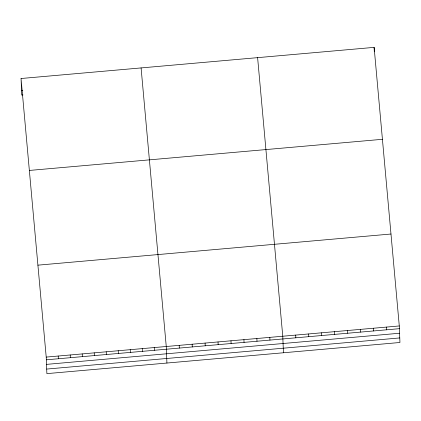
<?xml version="1.0" encoding="UTF-8"?>
<svg xmlns="http://www.w3.org/2000/svg" width="421" height="421" viewBox="0 0 421 421"><rect width="100%" height="100%" fill="white"/><g stroke="black" fill="none" stroke-linecap="round" stroke-linejoin="round"><path stroke-width="0.63" d="M21.05 78.511L374.122 47.373L399.287 325.954L399.95 342.489L46.878 373.627L46.215 357.092L21.05 78.511L21.713 95.046L22.976 94.936M21.529 90.489L22.797 90.378M29.354 170.442L382.426 139.304M37.911 265.162L390.983 234.023M46.215 357.092L399.287 325.954M46.321 359.813L399.397 328.675M46.505 364.375L399.576 333.237M46.694 369.07L399.766 337.931M257.61 57.645L282.77 336.232L283.438 352.766M141.093 67.923L166.258 346.504L166.921 363.039M386.341 327.096L386.452 329.817M374.122 47.373L374.301 51.804M373.395 328.238L373.501 330.959M360.45 329.38L360.555 332.101M347.504 330.522L347.609 333.243M334.558 331.664L334.663 334.385M321.612 332.806L321.718 335.526M308.661 333.948L308.772 336.668M295.716 335.09L295.826 337.81M269.824 337.374L269.935 340.094M256.878 338.51L256.989 341.236M243.933 339.652L244.043 342.378M230.987 340.794L231.097 343.52M218.041 341.936L218.152 344.662M205.095 343.078L205.206 345.804M192.15 344.22L192.26 346.946M179.204 345.362L179.314 348.088M154.254 347.562L154.365 350.288M142.251 348.62L142.361 351.346M130.247 349.683L130.352 352.403M118.238 350.74L118.348 353.461M106.234 351.798L106.345 354.524M94.23 352.856L94.341 355.582M82.227 353.914L82.337 356.64M70.223 354.977L70.333 357.697M58.219 356.034L58.33 358.755"/></g></svg>
